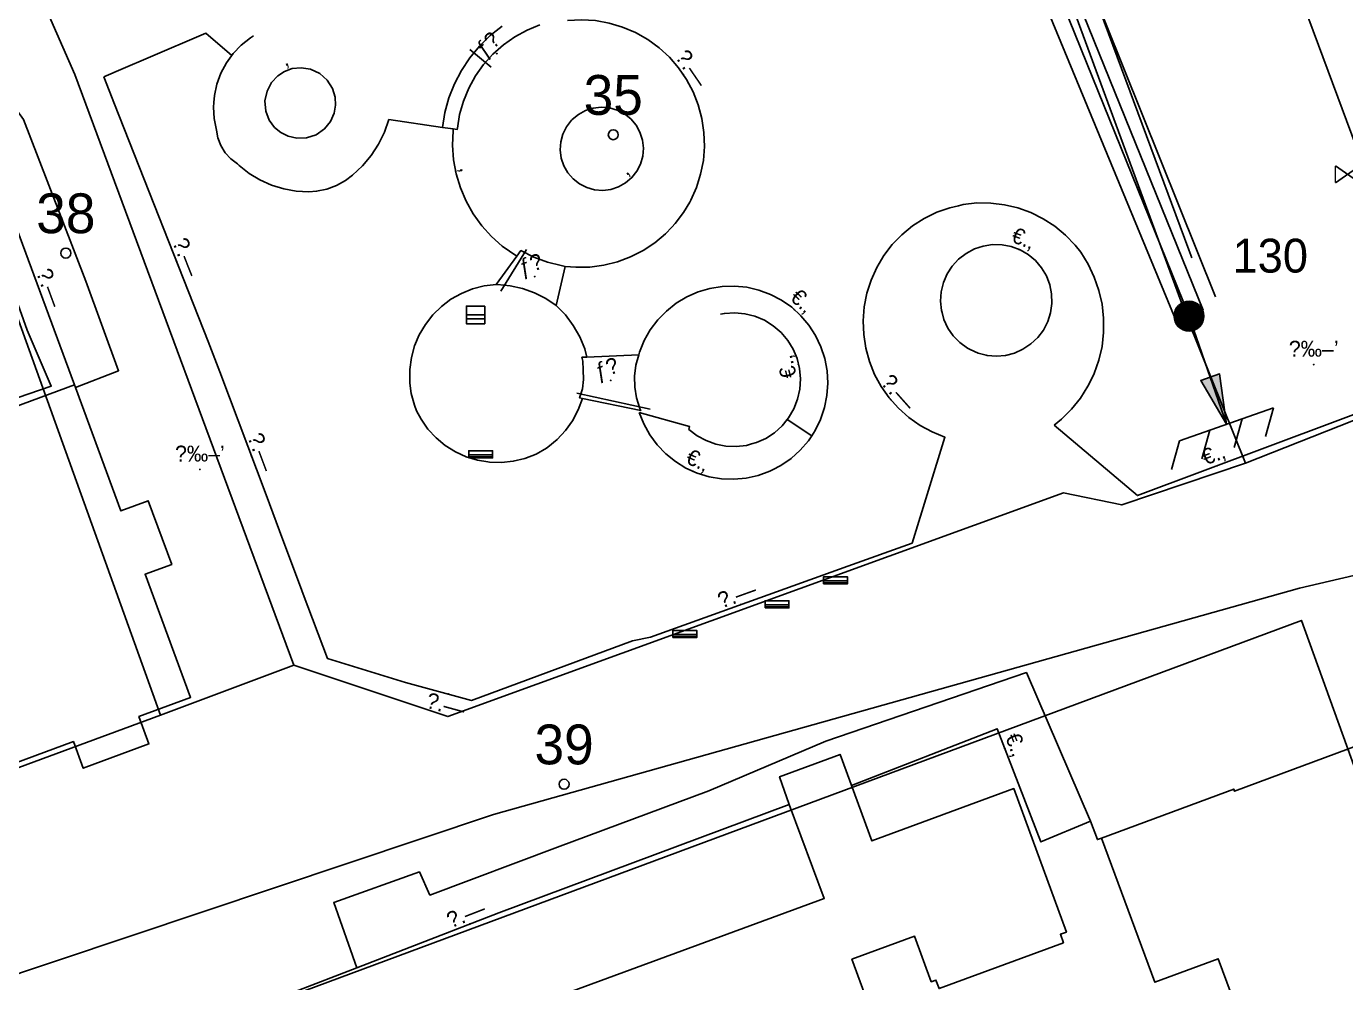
# Model space of a CAD drawing. Header units: metres. Extents: x 218299 to 220222, y 572714 to 574340.
# Drawn here: x 219677.3 to 219743.6, y 573822.2 to 573870.2 of the extents above; entities that cross this region are included whole.
import ezdxf
from ezdxf.enums import TextEntityAlignment as Align

# ---------------------------------------------------------------- set-up
doc = ezdxf.new("R2010")
doc.units = ezdxf.units.M
doc.header["$MEASUREMENT"] = 0
for name, color, linetype in [('1602', 44, 'Continuous'), ('1603', 44, 'Continuous'), ('6051', 100, 'CABLEAIREXIST'), ('6061', 254, 'CABLEAIREXIST'), ('6321', 7, 'Continuous'), ('6543', 7, 'Continuous'), ('A_POINTS', 2, 'Continuous'), ('M2200', 253, 'Continuous'), ('M2207', 253, 'Continuous'), ('M2407', 253, 'Continuous'), ('M2412', 253, 'Continuous'), ('M2420', 253, 'Continuous'), ('M2601', 253, 'Continuous'), ('M2602', 253, 'Continuous'), ('M2605', 253, 'Continuous'), ('M2804', 253, 'Continuous'), ('M4609', 253, 'Continuous'), ('M5202', 253, 'Continuous'), ('M5203', 253, 'Continuous')]:
    doc.layers.add(name, color=color, linetype=linetype)
doc.styles.add('HEBTXT', font='HEBTXT')
doc.styles.add('MAVAT_HEBTXT', font='HEBTXT')
doc.linetypes.add('CABLEAIREXIST', pattern='A,0.001,[202,elecad.shx,S=0.8,R=0,X=0,Y=0],-0.8,[203,elecad.shx,S=0.8,R=0,X=0,Y=0],-0.8', length=1.601)

# ---------------------------------------------------------------- blocks, each defined once
blk = doc.blocks.new('6321')
at = {"color": 0, "const_width": 0.75}
blk.add_lwpolyline([(-0.375, 0, 1), (0.375, 0, 1)], format="xyb", close=True, dxfattribs=at)
at = {"color": 0}
blk.add_circle((0, 0), 0.75, dxfattribs=at)
at = {"color": 0, "style": 'HEBTXT'}
blk.add_attdef('POLE_NUM', (1.75, 1.75), '', height=1.7, dxfattribs=at)
at = {"color": 0, "style": 'HEBTXT', "flags": 1}
blk.add_attdef('MAP_TYPE', (1.734, -0.717), '', height=1.7, dxfattribs=at)
blk = doc.blocks.new('6543')
at = {"color": 0}
for p, q in [((5.75, 2.486), (6.979, 1.626)), ((5.75, 0.813), (6.979, -0.048)), ((5.75, -0.901), (6.979, -1.761)), ((5.75, -2.514), (6.979, -3.374))]:
    blk.add_line(p, q, dxfattribs=at)
for points in [[(5.75, -2.514), (5.75, 2.486)], [(0.75, -0.014), (5.75, -0.014), (3.25, 0.486), (3.25, -0.514), (5.75, -0.014)]]:
    blk.add_lwpolyline(points, dxfattribs=at)
blk.add_solid([(3.25, -0.514), (3.25, 0.486), (5.75, -0.014)], dxfattribs=at)
blk = doc.blocks.new('1603')
at = {"layer": 'A_POINTS'}
blk.add_circle((0, 0), 0.25, dxfattribs=at)
at = {"color": 0, "style": 'HEBTXT'}
blk.add_attdef('PARCEL_NUM', text='', height=2, dxfattribs=at).set_placement((0, 1), align=Align.CENTER)
at = {"color": 0, "style": 'HEBTXT', "flags": 1}
blk.add_attdef('LOT_NUM', text='', height=2, dxfattribs=at).set_placement((0, -2.5), align=Align.CENTER)
blk = doc.blocks.new('M2804')
blk.add_circle((0, 0), 0.025)
at = {"style": 'MAVAT_HEBTXT'}
blk.add_attdef('NAME', text='', height=0.8, dxfattribs=at).set_placement((0, 1.59), align=Align.MIDDLE)
blk = doc.blocks.new('M5202')
blk.add_lwpolyline([(-2, -0.53), (2, -0.53), (2, 0.67), (-2, 0.67)], close=True)
for points in [[(-2, 0), (2, 0)], [(-2, -0.33), (2, -0.33)]]:
    blk.add_lwpolyline(points)
at = {"style": 'MAVAT_HEBTXT', "flags": 1}
for tag, p in [('MARK', (0, 1.92)), ('HEIGHT', (0, -1.78)), ('NAME', (0, -4.35))]:
    blk.add_attdef(tag, text='', height=0.8, dxfattribs=at).set_placement(p, align=Align.MIDDLE)
blk = doc.blocks.new('M2412')
blk.add_circle((0, 0), 0.025)
at = {"style": 'MAVAT_HEBTXT'}
blk.add_attdef('NAME', text='', height=0.8, dxfattribs=at).set_placement((0, 1.59), align=Align.MIDDLE)
blk = doc.blocks.new('M2601')
blk.add_circle((0, 0), 0.025)
at = {"style": 'MAVAT_HEBTXT'}
blk.add_attdef('NAME', text='', height=0.8, dxfattribs=at).set_placement((0, 1.59), align=Align.MIDDLE)
blk = doc.blocks.new('M2602')
blk.add_circle((0, 0), 0.025)
at = {"style": 'MAVAT_HEBTXT'}
blk.add_attdef('NAME', text='', height=0.8, dxfattribs=at).set_placement((0, 1.59), align=Align.MIDDLE)
blk = doc.blocks.new('M2605')
blk.add_circle((0, 0), 0.025)
at = {"style": 'MAVAT_HEBTXT'}
blk.add_attdef('NAME', text='', height=0.8, dxfattribs=at).set_placement((0, 1.59), align=Align.MIDDLE)
blk = doc.blocks.new('M5203')
for points in [[(1.54, -1.47), (-1.54, -1.47), (-1.54, 1.47), (1.54, 1.47)], [(-1.54, 0), (1.54, 0)], [(1.54, 1.47), (1.54, -1.47)], [(-1.54, -0.66), (1.54, -0.66)]]:
    blk.add_lwpolyline(points)
at = {"style": 'MAVAT_HEBTXT', "flags": 1}
for tag, p in [('MARK', (0, 3.2)), ('HEIGHT', (0, -3.3)), ('NAME', (0, -5.87))]:
    blk.add_attdef(tag, text='', height=0.8, dxfattribs=at).set_placement(p, align=Align.MIDDLE)
blk = doc.blocks.new('M4609')
at = {"const_width": 0.134}
for points in [[(-1.22, -0.84), (-1.22, 0.84)], [(1.22, -0.84), (1.22, 0.84)]]:
    blk.add_lwpolyline(points, dxfattribs=at)
for points in [[(-1.22, -0.84), (1.22, 0.84)], [(-1.22, 0.84), (1.22, -0.84)]]:
    blk.add_lwpolyline(points)
at = {"style": 'MAVAT_HEBTXT', "flags": 1}
for tag, p in [('MARK', (0, 2.8)), ('HEIGHT', (0, -2.8)), ('NAME', (0, -5.37)), ('DIAMETER', (0, -7.94))]:
    blk.add_attdef(tag, text='', height=0.8, dxfattribs=at).set_placement(p, align=Align.MIDDLE)
blk = doc.blocks.new('111')
at = {"layer": 'M2200'}
for points in [[(219701.675, 573923.594, 610.077), (219722.632, 573931.388, 610.077), (219726.369, 573932.778, 610.077), (219729.497, 573933.941, 610.077), (219754.018, 573868.012, 610.077), (219768.687, 573873.482, 610.152), (219772.426, 573863.598, 610.152), (219772.426, 573863.598, 610.152), (219762.79, 573859.997, 610.152), (219763.119, 573859.112, 609.102), (219760.352, 573858.082, 609.102), (219760.008, 573859.008, 610.152), (219747.781, 573854.46, 610.152), (219747.781, 573854.46, 610.152), (219730.969, 573899.661, 610.101), (219723.277, 573920.344, 610.077), (219705.362, 573913.681, 610.077)], [(219662.701, 573845.912, 601.372), (219662.923, 573845.994, 601.372), (219679.725, 573852.21, 601.372), (219679.725, 573852.21, 601.372), (219679.776, 573852.072, 601.37), (219682.069, 573845.873, 601.267), (219683.442, 573846.381, 600.742), (219684.624, 573843.187, 600.742), (219683.277, 573842.688, 601.267), (219685.564, 573836.504, 601.267), (219682.967, 573835.543, 601.267), (219683.477, 573834.164, 600.637), (219680.172, 573832.941, 600.637), (219679.676, 573834.283, 601.267), (219673.384, 573831.956, 601.267), (219673.258, 573832.298, 601.267), (219670.679, 573839.269, 601.267), (219666.019, 573837.545, 601.267), (219665.916, 573837.507, 601.267)], [(219744.948, 573834.357, 602.215), (219738.038, 573831.791, 602.29), (219737.999, 573831.896, 602.29), (219731.355, 573829.429, 602.29), (219731.355, 573829.429, 602.29), (219734.04, 573822.196, 602.365), (219737.217, 573823.376, 602.365), (219739.393, 573817.516, 602.29), (219749.769, 573821.368, 602.29), (219749.769, 573821.368, 602.29)]]:
    blk.add_polyline3d(points, close=True, dxfattribs=at)
blk.add_polyline3d([(219704.245, 573821.559, 609.037), (219717.423, 573826.4, 609.037), (219715.66, 573831.12, 607.629), (219715.175, 573832.521, 606.517), (219718.212, 573833.637, 606.517), (219719.806, 573829.296, 610.192), (219726.947, 573831.919, 609.037), (219729.594, 573824.714, 609.142), (219729.287, 573824.601, 609.142), (219729.443, 573824.174, 603.892), (219723.187, 573821.875, 604.102), (219723.03, 573822.302, 609.037), (219722.798, 573822.216, 609.037), (219721.958, 573824.504, 609.037), (219718.811, 573823.349, 608.932), (219720.3, 573819.295, 609.037)], dxfattribs=at)
at = {"layer": 'M2207'}
blk.add_polyline3d([(219670.783, 573849.484, 600.9), (219669.756, 573852.547, 600.795), (219668.671, 573855.202, 600.9), (219667.562, 573858.377, 600.69), (219666.442, 573860.732, 600.69), (219666.442, 573860.732, 600.69), (219666.946, 573860.963, 600.69), (219669.151, 573861.789, 600.742), (219670.896, 573862.42, 600.637), (219670.983, 573861.894, 600.585), (219672.08, 573858.85, 600.795), (219673.042, 573856.728, 600.9), (219676.261, 573858.019, 600.9), (219677.362, 573854.949, 600.9), (219678.567, 573852.145, 600.795)], close=True, dxfattribs=at)
at = {"layer": 'M2407'}
for points in [[(219677.905, 573863.638, 596.728), (219677.175, 573865.536, 596.482), (219674.915, 573868.648, 596.482), (219674.182, 573869.658, 596.482), (219673.106, 573872.3, 596.407), (219669.284, 573875.258, 596.332), (219667.309, 573877.9, 596.257), (219667.309, 573877.9, 596.257), (219666.77, 573879.509, 596.292)], [(219683.439, 573868.637, 596.497), (219686.329, 573869.872, 596.455), (219687.638, 573868.751, 596.455)], [(219682.187, 573868.102, 596.516), (219683.439, 573868.637, 596.497)], [(219681.202, 573867.682, 596.53), (219682.187, 573868.102, 596.516)], [(219680.296, 573857.423, 597.532), (219677.905, 573863.638, 596.728)], [(219680.296, 573857.423, 597.532), (219681.947, 573852.913, 597.847), (219679.776, 573852.072, 597.847)], [(219725.562, 573853.694, 598.63), (219725.159, 573853.799, 598.63), (219724.76, 573853.977, 598.63)], [(219727.409, 573854, 598.63), (219726.987, 573853.805, 598.63), (219726.537, 573853.685, 598.63), (219726.073, 573853.643, 598.63), (219725.609, 573853.682, 598.63), (219725.562, 573853.694, 598.63)], [(219716.792, 573849.654, 598.255), (219715.55, 573850.461, 598.255)], [(219717.505, 573834.31, 598.59), (219727.581, 573837.75, 598.89), (219730.8, 573830.292, 598.89)], [(219717.505, 573834.31, 598.59), (219711.62, 573831.805, 598.59), (219704.004, 573828.978, 598.38), (219697.602, 573826.57, 598.275), (219697.068, 573827.74, 598.38), (219692.767, 573826.193, 598.38), (219693.928, 573822.921, 598.38)]]:
    blk.add_polyline3d(points, dxfattribs=at)
at = {"layer": 'M2412'}
blk.add_polyline3d([(219703.131, 573870.294, 597.055), (219702.48, 573870.031, 597.055), (219701.863, 573869.695, 597.055), (219701.289, 573869.292, 597.055), (219700.763, 573868.826, 597.055), (219700.294, 573868.303, 597.055), (219699.888, 573867.73, 597.055), (219699.549, 573867.115, 597.055), (219699.283, 573866.465, 597.055), (219699.092, 573865.79, 597.055), (219698.979, 573865.096, 597.055), (219698.973, 573865.039, 597.055), (219698.77, 573865.067, 596.994), (219698.222, 573865.14, 596.83), (219698.347, 573865.891, 596.83), (219698.55, 573866.625, 596.83), (219698.83, 573867.333, 596.83), (219699.181, 573868.008, 596.83), (219699.602, 573868.642, 596.83), (219700.087, 573869.229, 596.83), (219700.631, 573869.762, 596.83), (219701.228, 573870.234, 596.83)], dxfattribs=at)
for points in [[(219704.397, 573858.162, 597.13), (219703.949, 573856.194, 597.505), (219703.421, 573856.55, 597.505), (219702.852, 573856.837, 597.505), (219702.252, 573857.05, 597.505), (219701.629, 573857.187, 597.505), (219700.995, 573857.245, 597.505), (219700.934, 573857.246, 597.505), (219700.934, 573857.246, 597.505), (219701.967, 573858.666, 597.193), (219702.175, 573858.952, 597.13), (219702.822, 573858.626, 597.13), (219703.501, 573858.373, 597.13), (219704.203, 573858.196, 597.13)], [(219705.233, 573853.592, 597.58), (219705.489, 573853.603, 597.613), (219708.095, 573853.721, 597.955), (219707.949, 573853.19, 597.955), (219707.881, 573852.642, 597.955), (219707.893, 573852.091, 597.955), (219707.985, 573851.547, 597.955), (219708.154, 573851.022, 597.955), (219708.199, 573850.915, 597.955), (219705.268, 573851.519, 597.598), (219705.122, 573851.55, 597.58), (219705.262, 573852.005, 597.58), (219705.325, 573852.478, 597.58), (219705.308, 573852.955, 597.58), (219705.292, 573853.404, 597.58)]]:
    blk.add_polyline3d(points, close=True, dxfattribs=at)
at = {"layer": 'M2420'}
blk.add_lwpolyline([(219452.41, 573726.81), (219453.91, 573727.31), (219462.41, 573729.88), (219475.2, 573732.81), (219482.41, 573736.88), (219497.8, 573744.12), (219523, 573754.12), (219524.91, 573754.62), (219529.41, 573753.38), (219539.41, 573756.19), (219583.5, 573772.5), (219589.5, 573774.38), (219594.5, 573777.88), (219595.7, 573786.81), (219604.59, 573791.19), (219643, 573806.12), (219654.5, 573811.12), (219664.2, 573818.38), (219700.8, 573830.62), (219741.3, 573842), (219762, 573846.81)], dxfattribs=at)
at = {"layer": 'M2601'}
for points in [[(219700.67, 573868.176, 597.955), (219699.597, 573869.06, 597.805)], [(219690.104, 573864.883, 597.205), (219690.468, 573864.699, 597.205), (219690.909, 573864.598, 597.205), (219691.396, 573864.617, 597.205), (219691.878, 573864.777, 597.205), (219692.295, 573865.067, 597.205), (219692.602, 573865.446, 597.205), (219692.786, 573865.859, 597.205), (219692.856, 573866.261, 597.205), (219692.834, 573866.668, 597.205), (219692.701, 573867.1, 597.205), (219692.44, 573867.513, 597.205), (219692.061, 573867.85, 597.205), (219691.601, 573868.066, 597.205), (219691.12, 573868.143, 597.205), (219690.67, 573868.095, 597.205), (219690.287, 573867.956, 597.205), (219689.946, 573867.733, 597.205), (219689.637, 573867.401, 597.205), (219689.411, 573866.97, 597.205), (219689.308, 573866.472, 597.205), (219689.351, 573865.966, 597.205), (219689.525, 573865.511, 597.205), (219689.791, 573865.145, 597.205), (219690.104, 573864.883, 597.205)], [(219704.744, 573865.535, 597.955), (219705.058, 573865.797, 597.955), (219705.416, 573865.993, 597.955), (219705.806, 573866.116, 597.955), (219706.212, 573866.16, 597.955), (219706.62, 573866.125, 597.955), (219707.012, 573866.011, 597.955), (219707.375, 573865.823, 597.955), (219707.694, 573865.568, 597.955), (219707.958, 573865.256, 597.955), (219708.156, 573864.898, 597.955), (219708.281, 573864.509, 597.955), (219708.328, 573864.103, 597.955), (219708.295, 573863.696, 597.955), (219708.183, 573863.303, 597.955), (219707.997, 573862.939, 597.955), (219707.744, 573862.618, 597.955), (219707.434, 573862.352, 597.955), (219707.077, 573862.152, 597.955), (219706.689, 573862.025, 597.955), (219706.283, 573861.976, 597.955), (219705.876, 573862.007, 597.955), (219705.482, 573862.116, 597.955), (219705.117, 573862.299, 597.955), (219704.795, 573862.551, 597.955), (219704.527, 573862.86, 597.955), (219704.325, 573863.215, 597.955), (219704.196, 573863.602, 597.955), (219704.144, 573864.008, 597.955), (219704.172, 573864.415, 597.955), (219704.279, 573864.81, 597.955), (219704.461, 573865.176, 597.955), (219704.71, 573865.5, 597.955), (219704.744, 573865.535, 597.955)], [(219701.967, 573858.666, 597.655), (219701.236, 573859.173, 597.663), (219700.692, 573859.66, 597.666), (219700.205, 573860.204, 597.663), (219699.78, 573860.797, 597.656), (219699.422, 573861.434, 597.643), (219699.136, 573862.105, 597.625), (219698.924, 573862.804, 597.603), (219698.791, 573863.521, 597.575), (219698.736, 573864.248, 597.544), (219698.762, 573864.977, 597.509), (219698.77, 573865.067, 597.505), (219698.222, 573865.14, 597.479), (219695.541, 573865.542, 597.355), (219695.541, 573865.542, 597.355), (219695.541, 573865.542, 597.355)], [(219701.167, 573856.917, 598.255), (219702.454, 573859.011, 598.105)], [(219703.949, 573856.194, 598.105), (219704.405, 573855.721, 598.105), (219704.8, 573855.196, 598.105), (219705.129, 573854.627, 598.105), (219705.386, 573854.023, 598.105), (219705.489, 573853.603, 598.105)], [(219704.977, 573851.795, 598.405), (219708.673, 573850.98, 598.855)], [(219710.613, 573849.968, 598.555), (219710.643, 573850.119, 598.555), (219708.123, 573850.822, 598.555)]]:
    blk.add_polyline3d(points, dxfattribs=at)
at = {"layer": 'M2602'}
for points in [[(219686.743, 573866.386, 597.055), (219686.771, 573866.746, 597.055), (219686.895, 573867.317, 597.055), (219687.096, 573867.865, 597.055), (219687.37, 573868.38, 597.055), (219687.711, 573868.853, 597.055), (219688.115, 573869.275, 597.055), (219688.572, 573869.639, 597.055), (219688.728, 573869.741, 597.055)], [(219686.874, 573865.009, 597.055), (219686.874, 573865.009, 597.055), (219686.874, 573865.009, 597.055), (219686.76, 573865.582, 597.055), (219686.726, 573866.164, 597.055), (219686.743, 573866.386, 597.055)], [(219695.541, 573865.542, 597.13), (219695.313, 573864.904, 597.13), (219695.01, 573864.297, 597.13), (219694.639, 573863.73, 597.13), (219694.203, 573863.21, 597.13), (219693.71, 573862.745, 597.13), (219693.354, 573862.471, 597.13), (219693.354, 573862.471, 597.13)], [(219687.934, 573863.305, 596.605), (219687.596, 573863.558, 596.605), (219687.312, 573863.871, 596.605), (219687.092, 573864.231, 596.605), (219686.943, 573864.626, 596.605), (219686.874, 573865.009, 596.605)], [(219691.516, 573861.907, 597.13), (219691.516, 573861.907, 597.13), (219690.878, 573861.938, 597.13), (219690.248, 573862.049, 597.13), (219689.638, 573862.237, 597.13), (219689.056, 573862.5, 597.13), (219688.511, 573862.833, 597.13), (219688.012, 573863.232, 597.13), (219688.012, 573863.232, 597.13), (219687.934, 573863.305, 597.13), (219687.934, 573863.305, 597.13), (219687.934, 573863.305, 597.13)], [(219693.354, 573862.471, 596.605), (219692.898, 573862.217, 596.605), (219692.409, 573862.037, 596.605), (219691.898, 573861.933, 596.605), (219691.516, 573861.907, 596.605)], [(219727.409, 573854, 599.005), (219727.803, 573854.262, 599.005), (219728.148, 573854.586, 599.005), (219728.433, 573854.963, 599.005), (219728.651, 573855.383, 599.005), (219728.794, 573855.834, 599.005), (219728.86, 573856.302, 599.005), (219728.846, 573856.775, 599.005), (219728.753, 573857.239, 599.005), (219728.583, 573857.68, 599.005), (219728.342, 573858.087, 599.005), (219728.035, 573858.447, 599.005), (219727.672, 573858.751, 599.005), (219727.264, 573858.989, 599.005), (219726.821, 573859.155, 599.005), (219726.356, 573859.244, 599.005), (219725.883, 573859.253, 599.005), (219725.415, 573859.183, 599.005), (219724.966, 573859.035, 599.005), (219724.548, 573858.814, 599.005), (219724.173, 573858.526, 599.005), (219723.852, 573858.178, 599.005), (219723.594, 573857.782, 599.005), (219723.407, 573857.348, 599.005), (219723.295, 573856.888, 599.005), (219723.262, 573856.416, 599.005), (219723.308, 573855.946, 599.005), (219723.338, 573855.839, 599.005)], [(219700.934, 573857.246, 597.73), (219700.333, 573857.177, 597.73), (219699.746, 573857.029, 597.73), (219699.184, 573856.805, 597.73), (219698.656, 573856.509, 597.73), (219698.172, 573856.146, 597.73), (219697.74, 573855.723, 597.73), (219697.368, 573855.246, 597.73), (219697.061, 573854.724, 597.73), (219696.826, 573854.166, 597.73), (219696.667, 573853.583, 597.73), (219696.586, 573852.983, 597.73), (219696.584, 573852.378, 597.73), (219696.596, 573852.288, 597.73)], [(219714.81, 573847.93, 598.255), (219715.237, 573848.15, 598.255), (219715.75, 573848.504, 598.255), (219716.214, 573848.92, 598.255), (219716.62, 573849.392, 598.255), (219716.792, 573849.654, 598.255), (219716.962, 573849.913, 598.255), (219717.235, 573850.473, 598.255), (219717.434, 573851.063, 598.255), (219717.556, 573851.674, 598.255), (219717.599, 573852.295, 598.255), (219717.562, 573852.917, 598.255), (219717.445, 573853.529, 598.255), (219717.251, 573854.121, 598.255), (219716.983, 573854.683, 598.255), (219716.645, 573855.207, 598.255), (219716.243, 573855.682, 598.255), (219715.783, 573856.103, 598.255), (219715.274, 573856.461, 598.255), (219714.722, 573856.751, 598.255), (219714.138, 573856.967, 598.255), (219713.531, 573857.108, 598.255), (219712.911, 573857.169, 598.255), (219712.289, 573857.151, 598.255), (219711.674, 573857.053, 598.255), (219711.076, 573856.877, 598.255), (219710.506, 573856.626, 598.255), (219709.972, 573856.304, 598.255), (219709.485, 573855.916, 598.255), (219709.051, 573855.47, 598.255), (219708.677, 573854.971, 598.255), (219708.371, 573854.428, 598.255), (219708.137, 573853.851, 598.255), (219708.095, 573853.721, 598.255)], [(219713.764, 573849.239, 598.555), (219714.007, 573849.307, 598.555), (219714.479, 573849.52, 598.555), (219714.913, 573849.804, 598.555), (219715.298, 573850.151, 598.555), (219715.55, 573850.461, 598.555), (219715.625, 573850.552, 598.555), (219715.886, 573851, 598.555), (219716.076, 573851.482, 598.555), (219716.189, 573851.988, 598.555), (219716.224, 573852.505, 598.555), (219716.178, 573853.021, 598.555), (219716.054, 573853.524, 598.555), (219715.853, 573854.002, 598.555), (219715.582, 573854.444, 598.555), (219715.246, 573854.838, 598.555), (219714.853, 573855.176, 598.555), (219714.413, 573855.45, 598.555), (219713.937, 573855.653, 598.555), (219713.434, 573855.781, 598.555), (219712.918, 573855.829, 598.555), (219712.401, 573855.798, 598.555), (219712.211, 573855.766, 598.555)], [(219723.338, 573855.839, 599.005), (219723.434, 573855.49, 599.005), (219723.634, 573855.061, 599.005), (219723.904, 573854.672, 599.005), (219724.235, 573854.335, 599.005), (219724.618, 573854.057, 599.005), (219724.76, 573853.977, 599.005)], [(219696.596, 573852.288, 597.73), (219696.663, 573851.778, 597.73), (219696.819, 573851.194, 597.73), (219696.93, 573850.901, 597.73)], [(219705.268, 573851.519, 597.598), (219705.055, 573850.947, 597.598), (219704.769, 573850.407, 597.598), (219704.415, 573849.909, 597.598), (219703.999, 573849.461, 597.598), (219703.528, 573849.072, 597.598), (219703.458, 573849.022, 597.598)], [(219746.369, 573851.591, 599.23), (219733.157, 573846.64, 599.23), (219728.98, 573850.181, 598.63)], [(219700.504, 573848.341, 598.384), (219699.998, 573848.423, 598.392), (219699.423, 573848.597, 598.406), (219698.877, 573848.845, 598.423), (219698.368, 573849.164, 598.445), (219697.907, 573849.547, 598.47), (219697.5, 573849.988, 598.498), (219697.156, 573850.48, 598.529), (219696.93, 573850.901, 598.555)], [(219708.123, 573850.822, 598.255), (219708.353, 573850.243, 598.255), (219708.654, 573849.697, 598.255), (219709.023, 573849.196, 598.255), (219709.454, 573848.745, 598.255), (219709.938, 573848.353, 598.255), (219710.468, 573848.027, 598.255), (219711.036, 573847.771, 598.255), (219711.632, 573847.59, 598.255), (219712.247, 573847.486, 598.255), (219712.869, 573847.462, 598.255), (219713.489, 573847.518, 598.255), (219714.098, 573847.653, 598.255), (219714.683, 573847.865, 598.255), (219714.81, 573847.93, 598.255)], [(219710.613, 573849.968, 598.555), (219711.024, 573849.653, 598.555), (219711.479, 573849.404, 598.555), (219711.966, 573849.227, 598.555), (219712.475, 573849.128, 598.555), (219712.993, 573849.108, 598.555), (219713.507, 573849.168, 598.555), (219713.764, 573849.239, 598.555)], [(219703.458, 573849.022, 598.405), (219703.458, 573849.022, 598.405), (219702.932, 573848.732, 598.391), (219702.372, 573848.515, 598.382), (219701.789, 573848.373, 598.378), (219701.191, 573848.31, 598.378), (219700.591, 573848.327, 598.383), (219700.504, 573848.341, 598.384)], [(219731.355, 573829.429, 601.09), (219731.148, 573829.357, 601.09), (219730.8, 573830.292, 601.09), (219730.8, 573830.292, 601.09), (219728.309, 573829.241, 601.09), (219726.106, 573834.93, 601.09), (219718.785, 573832.077, 601.09)]]:
    blk.add_polyline3d(points, dxfattribs=at)
at = {"layer": 'M2605'}
for points in [[(219728.244, 573898.734, 598.555), (219721.754, 573896.344, 598.555), (219730.02, 573874.426, 598.555), (219735.751, 573858.996, 598.409)], [(219704.506, 573870.513, 597.355), (219705.21, 573870.549, 597.355), (219705.914, 573870.506, 597.355), (219706.609, 573870.382, 597.355), (219707.285, 573870.182, 597.355), (219707.934, 573869.906, 597.355), (219708.547, 573869.558, 597.355), (219709.117, 573869.143, 597.355), (219709.637, 573868.666, 597.355), (219710.099, 573868.134, 597.355), (219710.498, 573867.552, 597.355), (219710.829, 573866.929, 597.355), (219711.087, 573866.273, 597.355), (219711.269, 573865.592, 597.355), (219711.373, 573864.894, 597.355), (219711.397, 573864.19, 597.355), (219711.342, 573863.487, 597.355), (219711.207, 573862.794, 597.355), (219710.994, 573862.122, 597.355), (219710.707, 573861.478, 597.355), (219710.656, 573861.391, 597.355)], [(219681.202, 573867.682, 596.53), (219681.747, 573866.304, 596.667)], [(219681.747, 573866.304, 596.667), (219686.46, 573854.393, 597.847)], [(219679.725, 573852.21, 598.057), (219676.262, 573861.593, 598.057)], [(219710.656, 573861.391, 597.355), (219710.349, 573860.87, 597.355), (219709.925, 573860.307, 597.355), (219709.756, 573860.13, 597.355)], [(219718.608, 573843.095, 598.633), (219721.836, 573844.254, 598.78), (219723.487, 573849.579, 598.78), (219722.842, 573849.839, 598.78), (219722.232, 573850.171, 598.779), (219721.663, 573850.572, 598.777), (219721.145, 573851.035, 598.774), (219720.683, 573851.554, 598.77), (219720.283, 573852.123, 598.765), (219719.952, 573852.734, 598.759), (219719.692, 573853.379, 598.753), (219719.509, 573854.05, 598.745), (219719.404, 573854.737, 598.737), (219719.378, 573855.431, 598.729), (219719.432, 573856.125, 598.72), (219719.566, 573856.807, 598.711), (219719.776, 573857.469, 598.702), (219720.062, 573858.103, 598.692), (219720.418, 573858.7, 598.683), (219720.841, 573859.252, 598.674), (219721.324, 573859.752, 598.666), (219721.861, 573860.193, 598.657), (219722.446, 573860.569, 598.65), (219723.07, 573860.876, 598.643), (219723.724, 573861.109, 598.636), (219724.159, 573861.21, 598.633)], [(219724.159, 573861.21, 598.633), (219724.402, 573861.266, 598.631), (219725.093, 573861.344, 598.626), (219725.788, 573861.342, 598.623), (219726.478, 573861.26, 598.62), (219727.155, 573861.1, 598.619), (219727.808, 573860.863, 598.618), (219728.43, 573860.552, 598.619), (219729.013, 573860.172, 598.621), (219729.547, 573859.728, 598.623), (219730.028, 573859.225, 598.627), (219730.308, 573858.869, 598.63)], [(219709.756, 573860.13, 597.355), (219709.439, 573859.796, 597.355), (219708.899, 573859.343, 597.355), (219708.311, 573858.954, 597.355), (219707.682, 573858.634, 597.355), (219707.022, 573858.387, 597.355), (219706.337, 573858.216, 597.355), (219705.638, 573858.124, 597.355), (219704.933, 573858.112, 597.355), (219704.397, 573858.162, 597.355)], [(219730.308, 573858.869, 598.63), (219730.686, 573858.267, 598.63), (219730.994, 573857.626, 598.63), (219731.228, 573856.954, 598.63), (219731.385, 573856.261, 598.63), (219731.463, 573855.554, 598.63), (219731.461, 573854.843, 598.63), (219731.38, 573854.136, 598.63), (219731.22, 573853.444, 598.63), (219730.983, 573852.773, 598.63), (219730.685, 573852.159, 598.63)], [(219735.751, 573858.996, 598.409), (219735.9, 573858.596, 598.405)], [(219686.46, 573854.393, 597.847), (219687.038, 573852.855, 597.847)], [(219687.038, 573852.855, 597.847), (219689.359, 573846.678, 597.847), (219690.205, 573844.424, 597.905)], [(219730.685, 573852.159, 598.63), (219730.672, 573852.133, 598.63), (219730.292, 573851.533, 598.63), (219729.846, 573850.978, 598.63), (219729.341, 573850.478, 598.63), (219728.98, 573850.181, 598.63)], [(219690.205, 573844.424, 597.905), (219691.089, 573842.066, 597.965)], [(219707.773, 573839.342, 598.18), (219708.691, 573839.537, 598.18), (219718.608, 573843.095, 598.633)], [(219691.089, 573842.066, 597.965), (219691.233, 573841.683, 597.975)], [(219691.233, 573841.683, 597.975), (219692.443, 573838.46, 598.057), (219696.367, 573837.259, 598.267), (219699.696, 573836.355, 598.267), (219707.773, 573839.342, 598.477)], [(219715.66, 573831.12, 599.017), (219701.067, 573825.684, 598.477), (219693.928, 573822.921, 598.915), (219690.795, 573821.709, 599.107), (219691.469, 573819.93, 599.107), (219692.849, 573816.287, 599.107), (219694.592, 573817.048, 599.107)]]:
    blk.add_polyline3d(points, dxfattribs=at)
at = {"layer": 'M2412'}
ref = blk.add_blockref('M2412', (219700.961, 573868.852), dxfattribs=dict(at, xscale=0.5, yscale=0.5, zscale=0.5))
ref.add_attrib('NAME', 'ƒ\x8e', dxfattribs={"layer": '0', "height": 0.8, "rotation": 44.40564, "style": 'MAVAT_HEBTXT'}).set_placement((219700.576, 573869.245), align=Align.MIDDLE)
ref = blk.add_blockref('M2412', (219702.867, 573857.648), dxfattribs=dict(at, xscale=0.5, yscale=0.5, zscale=0.5))
ref.add_attrib('NAME', 'ƒ\x8e', dxfattribs={"layer": '0', "height": 0.8, "rotation": 18.81111, "style": 'MAVAT_HEBTXT'}).set_placement((219702.69, 573858.169), align=Align.MIDDLE)
ref = blk.add_blockref('M2412', (219706.687, 573852.427), dxfattribs=dict(at, xscale=0.5, yscale=0.5, zscale=0.5))
ref.add_attrib('NAME', 'ƒ\x8e', dxfattribs={"layer": '0', "height": 0.8, "rotation": 18.81111, "style": 'MAVAT_HEBTXT'}).set_placement((219706.509, 573852.948), align=Align.MIDDLE)
at = {"layer": 'M2601'}
ref = blk.add_blockref('M2601', (219690.509, 573868.037), dxfattribs=dict(at, xscale=0.5, yscale=0.5, zscale=0.5))
ref.add_attrib('NAME', '‚', dxfattribs={"layer": '0', "height": 0.8, "rotation": 20.00631, "style": 'MAVAT_HEBTXT'}).set_placement((219690.321, 573868.554), align=Align.MIDDLE)
ref = blk.add_blockref('M2601', (219698.899, 573862.94), dxfattribs=dict(at, xscale=0.5, yscale=0.5, zscale=0.5, rotation=180))
ref.add_attrib('NAME', '‚', dxfattribs={"layer": '0', "height": 0.8, "rotation": 280.55225, "style": 'MAVAT_HEBTXT'}).set_placement((219699.44, 573863.04), align=Align.MIDDLE)
ref = blk.add_blockref('M2601', (219707.725, 573862.602), dxfattribs=dict(at, xscale=0.5, yscale=0.5, zscale=0.5))
ref.add_attrib('NAME', '‚', dxfattribs={"layer": '0', "height": 0.8, "rotation": 40.53664, "style": 'MAVAT_HEBTXT'}).set_placement((219707.368, 573863.02), align=Align.MIDDLE)
at = {"layer": 'M2602'}
ref = blk.add_blockref('M2602', (219727.212, 573859.008), dxfattribs=dict(at, xscale=0.5, yscale=0.5, zscale=0.5))
ref.add_attrib('NAME', '€.‚', dxfattribs={"layer": '0', "height": 0.8, "rotation": 339.46496, "style": 'MAVAT_HEBTXT'}).set_placement((219727.405, 573859.523), align=Align.MIDDLE)
ref = blk.add_blockref('M2602', (219715.91, 573855.987), dxfattribs=dict(at, xscale=0.5, yscale=0.5, zscale=0.5))
ref.add_attrib('NAME', '€.‚', dxfattribs={"layer": '0', "height": 0.8, "rotation": 317.56127, "style": 'MAVAT_HEBTXT'}).set_placement((219716.282, 573856.392), align=Align.MIDDLE)
ref = blk.add_blockref('M2602', (219716.123, 573853.244), dxfattribs=dict(at, xscale=0.5, yscale=0.5, zscale=0.5))
ref.add_attrib('NAME', '€.‚', dxfattribs={"layer": '0', "height": 0.8, "rotation": 103.89337, "style": 'MAVAT_HEBTXT'}).set_placement((219715.589, 573853.112), align=Align.MIDDLE)
ref = blk.add_blockref('M2602', (219710.817, 573847.869), dxfattribs=dict(at, xscale=0.5, yscale=0.5, zscale=0.5))
ref.add_attrib('NAME', '€.‚', dxfattribs={"layer": '0', "height": 0.8, "rotation": 335.73922, "style": 'MAVAT_HEBTXT'}).set_placement((219711.043, 573848.371), align=Align.MIDDLE)
ref = blk.add_blockref('M2602', (219737.184, 573848.149), dxfattribs=dict(at, xscale=0.5, yscale=0.5, zscale=0.5))
ref.add_attrib('NAME', '€.‚', dxfattribs={"layer": '0', "height": 0.8, "rotation": 20.54274, "style": 'MAVAT_HEBTXT'}).set_placement((219736.991, 573848.664), align=Align.MIDDLE)
ref = blk.add_blockref('M2602', (219726.496, 573833.921), dxfattribs=dict(at, xscale=0.5, yscale=0.5, zscale=0.5))
ref.add_attrib('NAME', '€.‚', dxfattribs={"layer": '0', "height": 0.8, "rotation": 291.17338, "style": 'MAVAT_HEBTXT'}).set_placement((219727.009, 573834.119), align=Align.MIDDLE)
at = {"layer": 'M2605'}
ref = blk.add_blockref('M2605', (219710.327, 573867.802), dxfattribs=dict(at, xscale=0.5, yscale=0.5, zscale=0.5))
ref.add_attrib('NAME', '\x9a.—', dxfattribs={"layer": '0', "height": 0.8, "rotation": 304.46338, "style": 'MAVAT_HEBTXT'}).set_placement((219710.781, 573868.113), align=Align.MIDDLE)
ref = blk.add_blockref('M2605', (219684.863, 573858.429), dxfattribs=dict(at, xscale=0.5, yscale=0.5, zscale=0.5))
ref.add_attrib('NAME', '\x9a.—', dxfattribs={"layer": '0', "height": 0.8, "rotation": 291.58871, "style": 'MAVAT_HEBTXT'}).set_placement((219685.374, 573858.632), align=Align.MIDDLE)
ref = blk.add_blockref('M2605', (219677.993, 573856.901), dxfattribs=dict(at, xscale=0.5, yscale=0.5, zscale=0.5))
ref.add_attrib('NAME', '\x9a.—', dxfattribs={"layer": '0', "height": 0.8, "rotation": 290.25613, "style": 'MAVAT_HEBTXT'}).set_placement((219678.509, 573857.092), align=Align.MIDDLE)
ref = blk.add_blockref('M2605', (219720.755, 573851.472), dxfattribs=dict(at, xscale=0.5, yscale=0.5, zscale=0.5))
ref.add_attrib('NAME', '\x9a.—', dxfattribs={"layer": '0', "height": 0.8, "rotation": 311.66451, "style": 'MAVAT_HEBTXT'}).set_placement((219721.166, 573851.838), align=Align.MIDDLE)
ref = blk.add_blockref('M2605', (219688.622, 573848.639), dxfattribs=dict(at, xscale=0.5, yscale=0.5, zscale=0.5))
ref.add_attrib('NAME', '\x9a.—', dxfattribs={"layer": '0', "height": 0.8, "rotation": 290.59243, "style": 'MAVAT_HEBTXT'}).set_placement((219689.137, 573848.833), align=Align.MIDDLE)
ref = blk.add_blockref('M2605', (219713.208, 573841.158), dxfattribs=dict(at, xscale=0.5, yscale=0.5, zscale=0.5))
ref.add_attrib('NAME', '\x9a.—', dxfattribs={"layer": '0', "height": 0.8, "rotation": 19.7408, "style": 'MAVAT_HEBTXT'}).set_placement((219713.022, 573841.675), align=Align.MIDDLE)
ref = blk.add_blockref('M2605', (219698.544, 573836.668), dxfattribs=dict(at, xscale=0.5, yscale=0.5, zscale=0.5))
ref.add_attrib('NAME', '\x9a.—', dxfattribs={"layer": '0', "height": 0.8, "rotation": 344.81759, "style": 'MAVAT_HEBTXT'}).set_placement((219698.4, 573836.137), align=Align.MIDDLE)
ref = blk.add_blockref('M2605', (219699.6, 573825.116), dxfattribs=dict(at, xscale=0.5, yscale=0.5, zscale=0.5))
ref.add_attrib('NAME', '\x9a.—', dxfattribs={"layer": '0', "height": 0.8, "rotation": 21.15826, "style": 'MAVAT_HEBTXT'}).set_placement((219699.401, 573825.629), align=Align.MIDDLE)
at = {"layer": 'M2804'}
ref = blk.add_blockref('M2804', (219742.021, 573853.228, 611.956), dxfattribs=dict(at, xscale=0.5, yscale=0.5, zscale=0.5))
ref.add_attrib('NAME', '\x8d‰–’', dxfattribs={"layer": '0', "height": 0.8, "style": 'MAVAT_HEBTXT'}).set_placement((219742.021, 573854.024, 611.956), align=Align.MIDDLE)
ref = blk.add_blockref('M2804', (219686.036, 573847.96, 607.586), dxfattribs=dict(at, xscale=0.5, yscale=0.5, zscale=0.5))
ref.add_attrib('NAME', '\x8d‰–’', dxfattribs={"layer": '0', "height": 0.8, "style": 'MAVAT_HEBTXT'}).set_placement((219686.036, 573848.756, 607.586), align=Align.MIDDLE)
at = {"layer": 'M4609', "xscale": 0.5, "yscale": 0.5, "zscale": 0.5}
blk.add_blockref('M4609', (219743.726, 573862.785, 598.994), dxfattribs=at)
at = {"layer": 'M5202', "xscale": 0.3, "yscale": 0.3, "zscale": 0.3}
for p in [(219700.151, 573848.695, 597.575), (219717.986, 573842.363, 598.475), (219715.041, 573841.16, 598.475), (219710.407, 573839.665, 598.475)]:
    blk.add_blockref('M5202', p, dxfattribs=at)
at = {"layer": 'M5203', "xscale": 0.3, "yscale": 0.3, "zscale": 0.3}
blk.add_blockref('M5203', (219699.895, 573855.72, 597.5), dxfattribs=at)

msp = doc.modelspace()

# ---------------------------------------------------------------- linework, layer by layer
at = {"layer": '1602'}
for points in [[(219775.293, 573861.9023), (219753.9704, 573853.8494), (219752.4115, 573850.5798), (219745.7052, 573848.4641), (219744.6559, 573850.6598), (219738.5926, 573848.2735), (219735.6939, 573855.4813), (219720.7955, 573895.9385), (219696.1983, 573886.9683), (219684.072, 573918.9435), (219684.9687, 573920.4354), (219690.3964, 573922.5684), (219689.1393, 573925.2803), (219717.735, 573936.1365), (219719.3548, 573935.4088), (219719.8319, 573934.1274), (219730.064, 573938.0265), (219733.6787, 573935.9864), (219743.8443, 573907.7569), (219756.7696, 573872.4256), (219766.8845, 573875.9718), (219770.7485, 573874.2651)], [(219729.4451, 573846.7812), (219698.4908, 573835.5439), (219690.761, 573838.1256), (219679.7466, 573867.7958), (219674.7171, 573879.2179), (219696.1983, 573886.9683), (219720.7955, 573895.9385), (219735.6939, 573855.4813), (219738.5926, 573848.2735), (219732.3696, 573846.1792)], [(219679.7466, 573867.7958), (219690.761, 573838.1256), (219684.0584, 573835.6168), (219673.6055, 573864.633), (219667.6809, 573880.9974), (219673.1126, 573883.0531), (219674.7171, 573879.2179)], [(219673.6055, 573864.633), (219684.0584, 573835.6168), (219656.772, 573825.5392), (219650.0771, 573843.3445), (219645.891, 573854.3637), (219649.7321, 573855.8298)], [(219750.2557, 573755.5843), (219742.5908, 573752.8947), (219664.4031, 573724.1499), (219650.6411, 573761.2744), (219637.0462, 573797.4705), (219656.1187, 573804.9947), (219658.174, 573809.4721), (219741.4007, 573840.3715), (219755.0527, 573802.6059), (219768.6046, 573765.969), (219763.4102, 573763.8651), (219749.0326, 573758.461)]]:
    msp.add_lwpolyline(points, close=True, dxfattribs=at)
msp.add_lwpolyline([(219755.0527, 573802.6059), (219741.4007, 573840.3715), (219658.174, 573809.4721), (219656.1187, 573804.9947), (219637.0462, 573797.4705), (219617.4814, 573790.4036), (219625.4606, 573768.6096), (219622.3434, 573767.3104), (219613.7982, 573789.9154), (219612.5071, 573798.3486), (219609.6958, 573806.0569), (219617.1132, 573803.319), (219659.1287, 573819.3672), (219656.772, 573825.5392), (219684.0584, 573835.6168), (219690.761, 573838.1256), (219698.4908, 573835.5439), (219729.4451, 573846.7812), (219732.3696, 573846.1792), (219738.5926, 573848.2735), (219744.6559, 573850.6598)], dxfattribs=at)
at = {"layer": '6051'}
for points in [[(219695.4114, 573888.6012), (219702.7684, 573887.118), (219724.8638, 573882.5645), (219735.7539, 573855.6609)], [(219735.0904, 573855.4598), (219724.1386, 573881.9468), (219704.023, 573885.7957), (219694.7894, 573887.5624)]]:
    msp.add_lwpolyline(points, dxfattribs=at)
at = {"layer": '6061'}
for points in [[(219698.7899, 573890.5787), (219705.186, 573889.0951), (219725.9958, 573884.2683), (219737.082, 573856.6315)], [(219697.5382, 573889.5131), (219703.967, 573888.0362), (219704.7156, 573887.8642), (219725.4786, 573883.0944), (219736.47, 573855.9576)]]:
    msp.add_lwpolyline(points, dxfattribs=at)

# ---------------------------------------------------------------- block references
msp.add_blockref('111', (0, 0))
at = {"layer": '1603'}
for p, values in [((219706.8132, 573864.7732), {'PARCEL_NUM': '35'}), ((219679.2974, 573858.8272), {'PARCEL_NUM': '38'}), ((219704.3437, 573832.1411), {'PARCEL_NUM': '39'})]:
    msp.add_blockref('1603', p, dxfattribs=at).add_auto_attribs(values)
at = {"layer": '6321'}
ref = msp.add_blockref('6321', (219735.7539, 573855.6609), dxfattribs=at)
ref.add_attrib('POLE_NUM', '130', (219737.9414, 573857.8484), dxfattribs={"layer": '0', "color": 0, "height": 1.7, "style": 'HEBTXT'})
at = {"layer": '6543', "rotation": 289.3151630499108}
msp.add_blockref('6543', (219735.7539, 573855.6609), dxfattribs=at)

doc.saveas('drawing.dxf')
